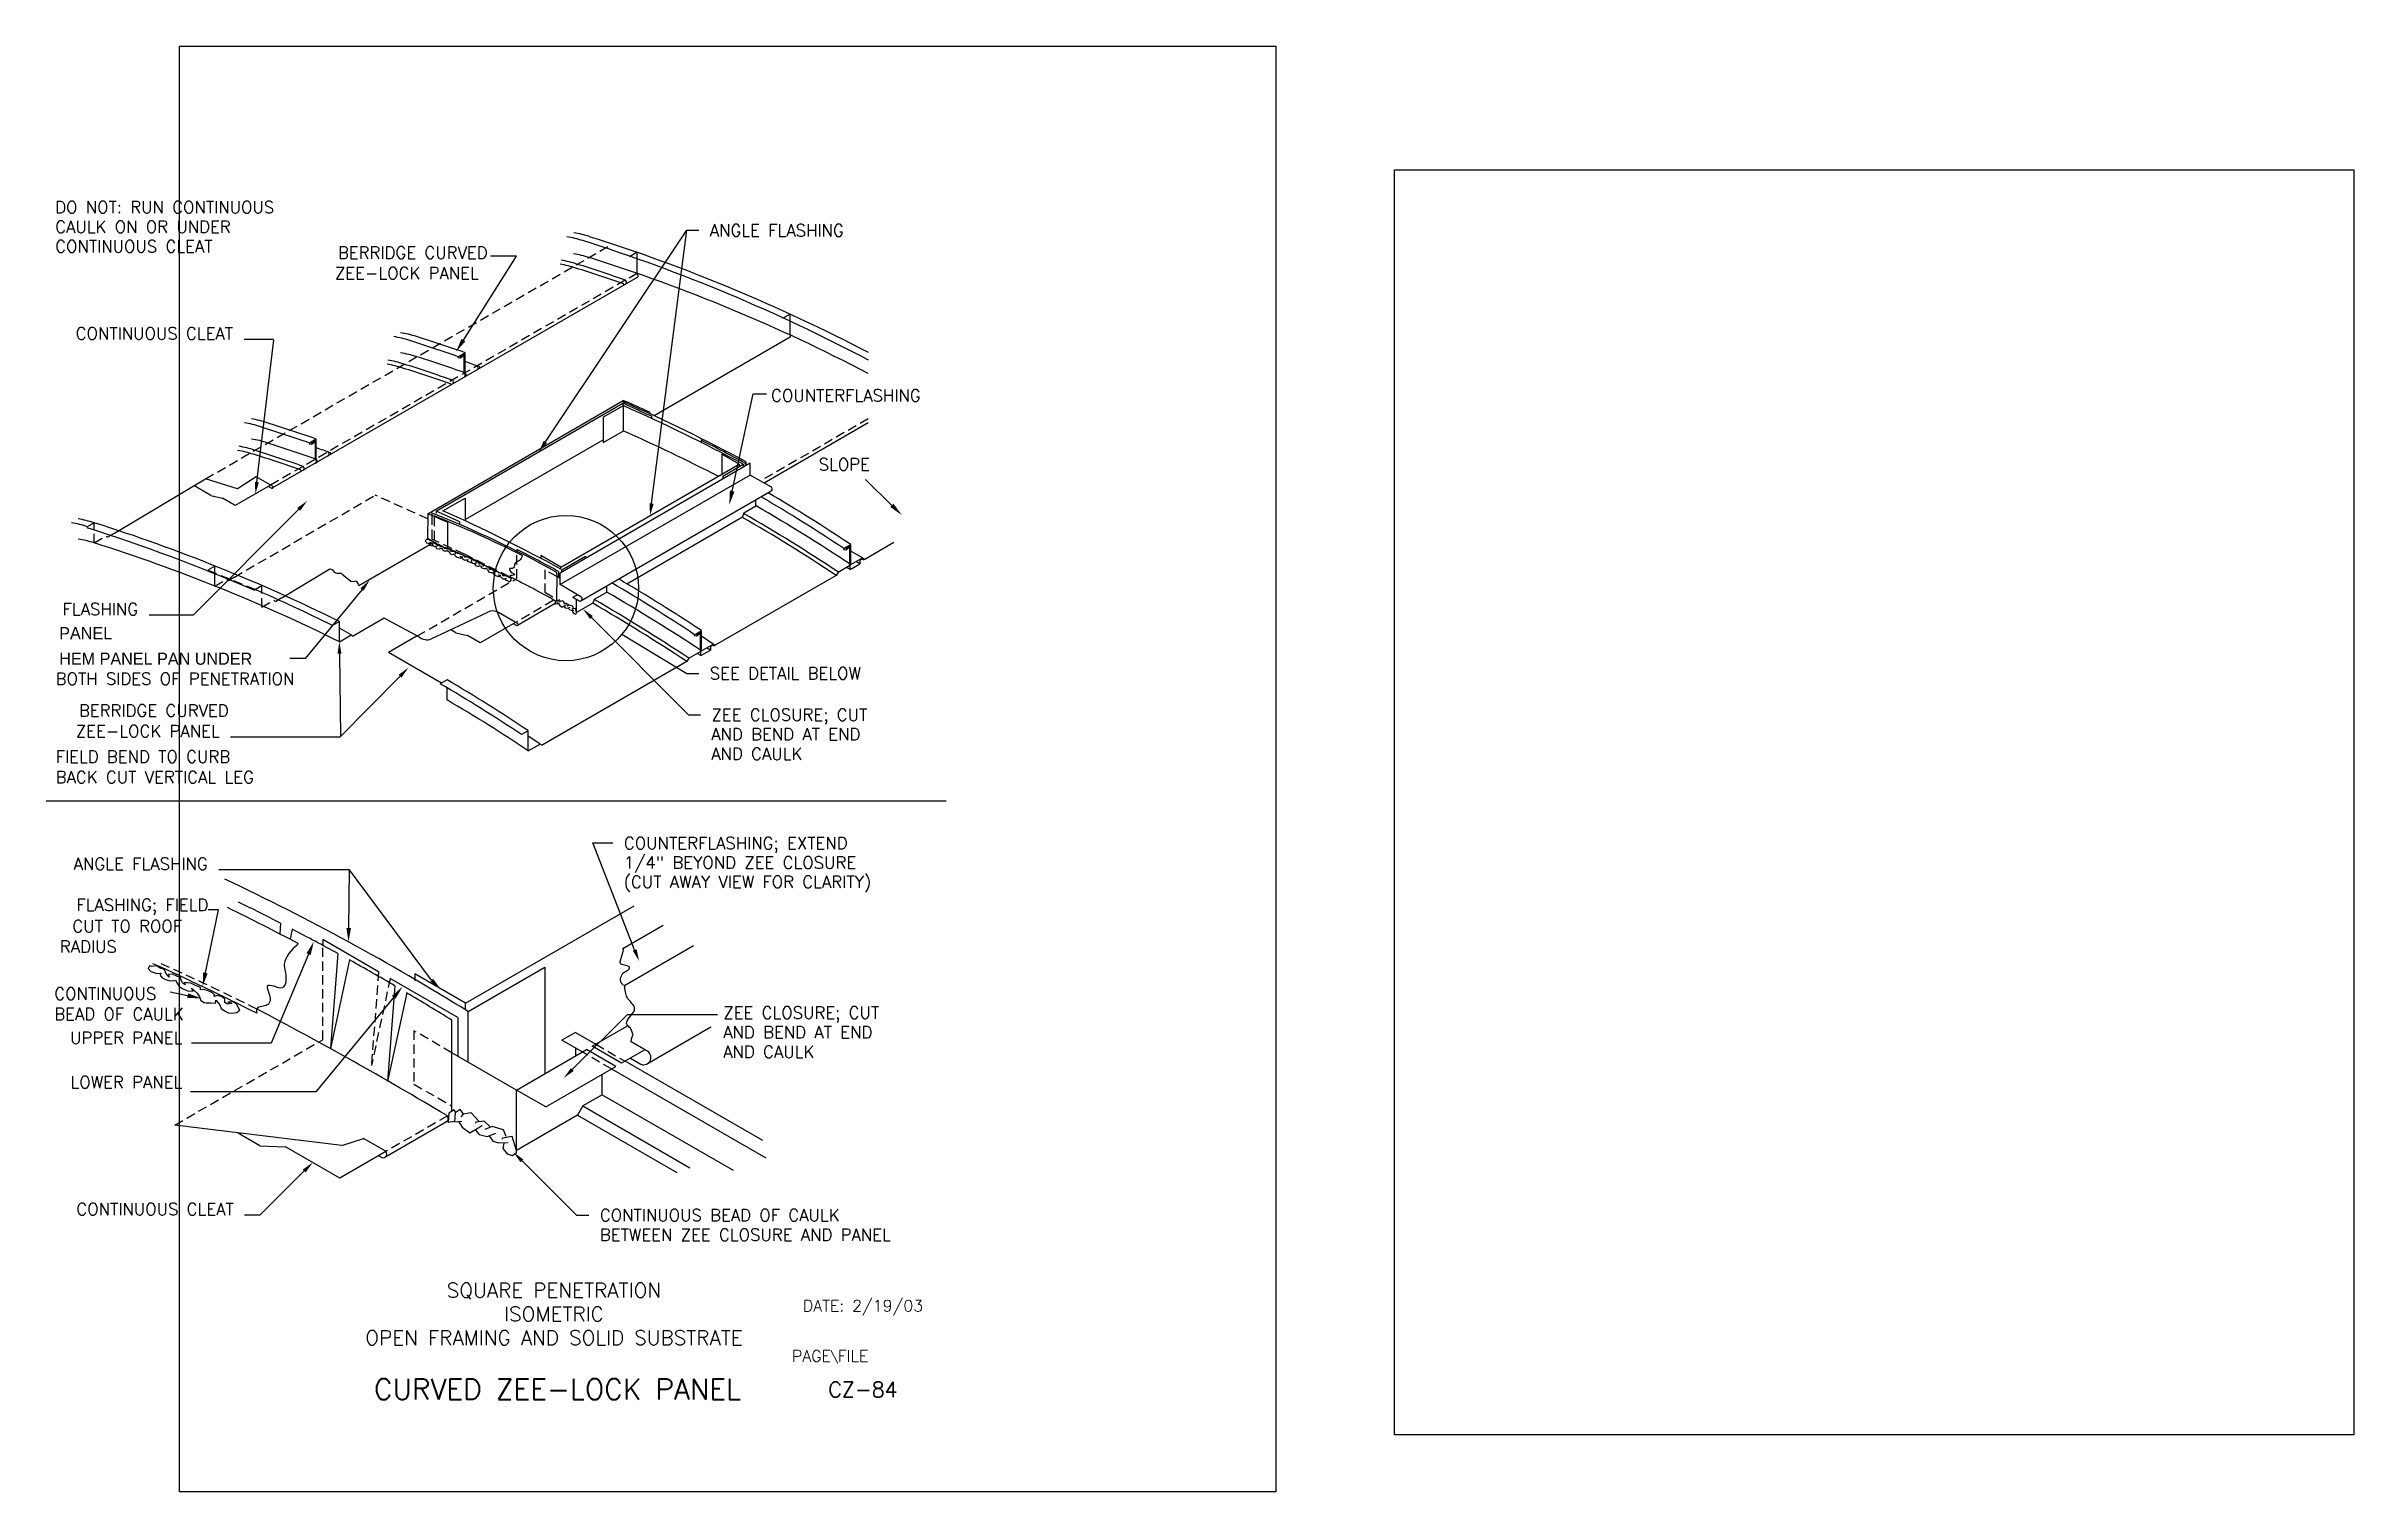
# Model space of a CAD drawing. Extents: x -12 to 189, y 0 to 126.
import ezdxf
from ezdxf.enums import TextEntityAlignment as Align

# ---------------------------------------------------------------- set-up
doc = ezdxf.new("R2010")
doc.units = 0
doc.header["$LTSCALE"] = 1.5996
doc.header["$MEASUREMENT"] = 0
doc.linetypes.add('HIDDENX2', pattern=[0.75, 0.5, -0.25])
doc.layers.get('0').update_dxf_attribs({"linetype": 'CONTINUOUS'})
for name, color, linetype in [('BORDER', 7, 'CONTINUOUS'), ('CMP-FLSH', 7, 'CONTINUOUS'), ('DIM-TXT', 7, 'CONTINUOUS')]:
    doc.layers.add(name, color=color, linetype=linetype)
doc.styles.add('ROMANS', font='romans', dxfattribs={"height": 1.2})

msp = doc.modelspace()

# ---------------------------------------------------------------- linework, layer by layer
at = {"color": 5, "linetype": 'CONTINUOUS'}
for p, q in [((0, 0), (0, 125.64)), ((0, 125.64), (95.28, 125.64)), ((95.28, 125.64), (95.28, 0)), ((105.62, 4.95), (105.62, 114.88)), ((105.62, 114.88), (188.99, 114.88)), ((188.99, 114.88), (188.99, 4.95)), ((188.99, 4.95), (105.62, 4.95)), ((95.28, 0), (0, 0))]:
    msp.add_line(p, q, dxfattribs=at)
at = {"layer": 'BORDER', "color": 5, "linetype": 'CONTINUOUS'}
msp.add_line((-11.59, 60.04), (66.63, 60.04), dxfattribs=at)
at = {"layer": 'CMP-FLSH', "color": 9, "linetype": 'HIDDENX2'}
for p, q in [((2.26, 88.03), (37.44, 108.34)), ((39.78, 107.73), (39.11, 107.34)), ((39.78, 106.95), (39.78, 107.73)), ((39.78, 105.89), (7.91, 87.49)), ((53.07, 102.35), (52.4, 101.96)), ((53.07, 101.58), (53.07, 102.35)), ((59.86, 93.25), (50.5, 87.85)), ((4.77, 79.49), (17.02, 86.62)), ((21.58, 84.55), (17.02, 86.62)), ((21.93, 84.83), (21.93, 82.79)), ((22.14, 84.71), (22.14, 82.43)), ((-7.42, 84.22), (-8.01, 83.88)), ((-7.42, 82.47), (-7.42, 84.22)), ((-7.42, 82.47), (-6.39, 83.06)), ((-6.39, 83.06), (-6.22, 82.96)), ((-6.18, 83.02), (-5.66, 83.32)), ((24.76, 81.49), (21.93, 82.79)), ((3.07, 80.44), (2.48, 80.09)), ((3.07, 79.64), (3.07, 80.44)), ((28.69, 79.53), (24.76, 81.49)), ((29.32, 79.39), (29.32, 81.73)), ((6.59, 78.41), (2.48, 80.09)), ((3.08, 78.72), (4.11, 79.31)), ((4.11, 79.31), (4.28, 79.2)), ((4.77, 79.49), (4.28, 79.21)), ((7.15, 76.87), (7.15, 78.62)), ((20.66, 74.38), (29.32, 79.39)), ((31.77, 80.13), (31.77, 78.19)), ((32.79, 79.54), (31.77, 80.13)), ((32.79, 79.78), (32.78, 77.46)), ((7.17, 76.89), (8.19, 77.49)), ((8.19, 77.49), (8.36, 77.38)), ((8.85, 77.67), (8.37, 77.39)), ((32.49, 77.45), (29.22, 75.56)), ((31.77, 78.19), (32.79, 77.61)), ((12.45, 39.29), (12.45, 47.48)), ((17.31, 45.2), (16.68, 37.06)), ((18.32, 44.62), (16.69, 37.06)), ((-0.41, 31.87), (12.45, 39.29)), ((23.68, 38.16), (20.38, 40.07)), ((20.38, 40.07), (20.38, 35.43)), ((37.56, 36.75), (35.01, 38.23)), ((36.18, 38.9), (38.73, 37.43)), ((20.38, 35.43), (23.68, 33.53)), ((23.28, 32.66), (17.94, 29.58))]:
    msp.add_line(p, q, dxfattribs=at)
at = {"layer": 'CMP-FLSH', "color": 1, "linetype": 'CONTINUOUS'}
for p, q in [((39.78, 105.88), (39.78, 106.95)), ((39.79, 105.54), (8.1, 87.25)), ((53.09, 100.34), (41.26, 93.51)), ((53.07, 100.51), (53.07, 101.58)), ((24.82, 98.99), (24.22, 98.65)), ((24.77, 98.87), (24.37, 98.64)), ((24.74, 98.79), (24.4, 98.59)), ((24.74, 97.2), (24.74, 98.79)), ((24.77, 97.22), (24.77, 98.87)), ((24.82, 97.24), (24.82, 98.99)), ((21.59, 84.99), (38.57, 94.85)), ((38.57, 94.85), (38.57, 94.58)), ((38.65, 94.7), (38.65, 94.55)), ((40.87, 93.81), (40.87, 93.65)), ((59.86, 92.89), (50.81, 87.67)), ((11.89, 91.49), (11.29, 91.15)), ((11.84, 91.37), (11.44, 91.14)), ((11.81, 91.29), (11.46, 91.09)), ((11.81, 89.69), (11.81, 91.29)), ((11.84, 89.71), (11.84, 91.37)), ((11.89, 89.74), (11.89, 91.49)), ((49.59, 89.39), (33.08, 79.85)), ((49.59, 88.37), (33.08, 78.84)), ((49.26, 89.2), (49.26, 89.5)), ((49.59, 88.37), (49.59, 89.39)), ((51.4, 87.33), (49.59, 88.37)), ((-5.66, 83.32), (2.26, 88.03)), ((2.72, 86.6), (1.25, 87.45)), ((5.03, 87.18), (2.26, 88.03)), ((2.72, 86.6), (3.74, 86.37)), ((4.85, 85.72), (3.74, 86.37)), ((7.91, 87.49), (4.85, 85.72)), ((6.67, 88.21), (5.03, 87.18)), ((8.08, 87.4), (6.67, 88.21)), ((7.99, 87.23), (7.72, 87.38)), ((34.89, 77.43), (51.44, 86.99)), ((21.59, 84.99), (21.57, 82.86)), ((21.93, 85.07), (21.93, 84.83)), ((22.14, 84.81), (22.14, 84.71)), ((23.29, 84.27), (23.29, 81.91)), ((38.87, 78.92), (48.93, 84.73)), ((49.04, 85.06), (48.93, 84.73)), ((50.11, 85.67), (49.04, 85.06)), ((50.11, 85.67), (50.11, 86.22)), ((22.12, 82.54), (21.57, 82.86)), ((58.34, 82.33), (57.74, 81.98)), ((58.34, 80.58), (58.34, 82.33)), ((62.09, 82.49), (59.57, 81.04)), ((57.24, 79.94), (58.26, 80.53)), ((58.29, 82.21), (57.89, 81.98)), ((58.26, 82.13), (57.91, 81.93)), ((58.29, 80.17), (57.96, 80.36)), ((58.26, 80.53), (58.26, 82.13)), ((58.29, 80.17), (58.29, 82.21)), ((58.29, 80.17), (59.13, 80.65)), ((59.36, 81.17), (58.34, 81.76)), ((58.34, 80.58), (59.36, 81.17)), ((59.13, 80.65), (58.8, 80.84)), ((59.14, 80.98), (59.13, 80.65)), ((59.14, 80.98), (59.31, 81.08)), ((59.31, 81.08), (59.48, 81.01)), ((59.36, 81.17), (59.57, 81.04)), ((3.07, 78.69), (3.07, 79.64)), ((7.15, 78.73), (6.47, 78.34)), ((32.79, 79.78), (32.78, 77.46)), ((32.79, 79.78), (32.79, 79.91)), ((33.08, 79.37), (32.79, 79.54)), ((33.08, 78.84), (33.08, 79.85)), ((34.88, 77.79), (33.08, 78.84)), ((37.14, 78.18), (37.14, 78.73)), ((57.07, 79.64), (46.56, 73.57)), ((57.24, 79.94), (57.07, 79.64)), ((21.87, 74.12), (26.79, 76.46)), ((29.38, 75.47), (27.72, 76.42)), ((32.65, 77.19), (29.38, 75.3)), ((34.2, 77.74), (34.59, 77.96)), ((34.2, 77.74), (34.74, 77.43)), ((34.52, 76.41), (34.52, 77.55)), ((35.92, 77.22), (34.52, 76.41)), ((36.04, 77.55), (35.92, 77.22)), ((37.11, 78.16), (36.04, 77.55)), ((13.9, 75.63), (13.3, 75.29)), ((13.9, 73.88), (13.9, 75.63)), ((14.92, 74.48), (13.9, 75.07)), ((13.9, 73.88), (14.92, 74.48)), ((14.92, 74.48), (15.09, 74.37)), ((17.79, 75.93), (15.09, 74.37)), ((20.86, 74.28), (17.79, 75.93)), ((20.66, 74.38), (18.17, 72.95)), ((24.02, 74.66), (23.57, 74.93)), ((24.02, 74.66), (25.04, 74.43)), ((26.15, 73.79), (25.04, 74.43)), ((29.22, 75.56), (26.15, 73.79)), ((29.28, 75.29), (29.02, 75.44)), ((45.36, 74.84), (44.77, 74.49)), ((45.32, 74.72), (44.92, 74.49)), ((45.28, 74.64), (44.94, 74.44)), ((45.28, 73.04), (45.28, 74.64)), ((45.32, 72.68), (45.32, 74.72)), ((45.36, 73.09), (45.36, 74.84)), ((22.78, 70.28), (18.17, 72.95)), ((44.26, 72.45), (44.1, 72.15)), ((44.26, 72.45), (45.28, 73.04)), ((45.32, 72.68), (44.99, 72.87)), ((45.32, 72.68), (46.16, 73.16)), ((45.36, 73.09), (46.39, 73.68)), ((46.16, 73.16), (45.82, 73.35)), ((46.17, 73.49), (46.16, 73.16)), ((46.17, 73.49), (46.34, 73.59)), ((46.34, 73.59), (46.51, 73.52)), ((46.39, 73.68), (46.56, 73.57)), ((23.27, 70.56), (22.67, 70.22)), ((44.1, 72.15), (31.52, 64.89)), ((23.27, 68.81), (23.27, 69.87)), ((30.32, 66.15), (29.72, 65.81)), ((30.32, 64.4), (30.32, 66.15)), ((30.32, 64.4), (31.35, 64.99)), ((31.35, 64.99), (31.52, 64.89)), ((8.78, 49.43), (8.71, 48.49)), ((9.8, 48.91), (9.61, 48.02)), ((38.55, 47.23), (42.03, 49.24)), ((12.45, 48.01), (12.45, 47.48)), ((17.31, 45.2), (12.45, 48.01)), ((13.77, 46.79), (13.12, 38.54)), ((14.78, 46.23), (13.12, 38.54)), ((38.61, 43.97), (44.68, 47.48)), ((17.31, 45.2), (17.27, 44.7)), ((18.32, 44.62), (18.22, 44.15)), ((24.19, 41.23), (18.32, 44.62)), ((18.72, 43.98), (18.08, 35.67)), ((19.75, 43.38), (18.08, 35.67)), ((23.68, 33.08), (23.68, 41)), ((24.19, 41.23), (24.19, 37.87)), ((35.88, 38.73), (38.93, 40.49)), ((40.6, 37.17), (46.19, 40.4)), ((29.29, 34.92), (23.68, 38.16)), ((29.29, 34.92), (35.37, 38.44)), ((34.41, 39.92), (33.24, 39.25)), ((35.01, 38.23), (33.24, 39.25)), ((34.41, 39.92), (36.18, 38.9)), ((34.41, 38.57), (34.41, 37.88)), ((37.93, 36.97), (35.37, 38.44)), ((38.43, 37.25), (35.88, 38.73)), ((40.45, 38.42), (38.43, 37.25)), ((40.57, 38.35), (39.25, 39.11)), ((39.42, 39.72), (39.3, 40.08)), ((31.84, 33.45), (37.93, 36.97)), ((36.75, 34.51), (36.75, 36.29)), ((37.56, 36.75), (50.96, 29.02)), ((50.69, 30.52), (38.73, 37.43)), ((39.19, 37.69), (40.11, 37.16)), ((29.29, 29.66), (29.29, 34.92)), ((31.84, 33.45), (29.29, 34.92)), ((36.75, 34.51), (35.06, 33.54)), ((36.75, 34.51), (48.12, 27.95)), ((23.22, 32.17), (17.84, 29.07)), ((34.6, 32.73), (29.29, 29.66)), ((35.06, 33.54), (34.6, 32.73)), ((34.6, 32.73), (43.24, 27.74)), ((35.06, 33.54), (44.37, 28.16)), ((14.11, 30.09), (-0.41, 31.87)), ((6.98, 30.08), (5.05, 31.2)), ((14.11, 30.09), (15.99, 30.72)), ((17.87, 29.64), (15.99, 30.72)), ((6.98, 30.08), (9.23, 29.99)), ((13.95, 27.27), (9.23, 29.99)), ((17.94, 29.58), (13.95, 27.27)), ((17.32, 29.21), (17.6, 29.05))]:
    msp.add_line(p, q, dxfattribs=at)
at = {"layer": 'CMP-FLSH', "color": 3, "linetype": 'CONTINUOUS'}
for p, q in [((22.32, 85.23), (38.54, 94.6)), ((38.54, 94.6), (38.54, 94.38)), ((41.04, 93.47), (41.04, 93.3)), ((24.82, 84.49), (36.84, 91.43)), ((45.35, 91.39), (45.35, 91.19)), ((33.15, 80.37), (48.66, 89.32)), ((48.66, 89.32), (47.15, 90.19)), ((47.15, 90.19), (47.15, 88.45)), ((48.66, 89.32), (48.66, 89.1)), ((49.17, 89.39), (49.17, 89.15)), ((22.32, 85.23), (22.32, 85.05)), ((24.36, 84.07), (24.36, 84.3)), ((29.32, 81.89), (29.32, 81.73)), ((33.15, 80.37), (31.42, 81.37)), ((31.42, 81.37), (31.42, 81.18)), ((33.15, 80.18), (33.15, 80.37)), ((32.95, 79.98), (32.95, 79.45))]:
    msp.add_line(p, q, dxfattribs=at)
at = {"layer": 'CMP-FLSH', "color": 4, "linetype": 'CONTINUOUS'}
for p, q in [((38.57, 94.39), (36.84, 93.39)), ((38.57, 94.39), (38.57, 92.19)), ((36.84, 93.39), (36.84, 91.19)), ((36.84, 91.19), (38.57, 92.19)), ((47.24, 88.28), (49, 89.3)), ((47.24, 88.28), (47.24, 88.03)), ((49, 89.3), (49, 89.04)), ((22.9, 85.26), (24.82, 86.36)), ((24.82, 86.36), (24.82, 84.38)), ((33.22, 80.14), (35.28, 81.33)), ((35.28, 81.33), (35.28, 81.13)), ((33.22, 79.94), (33.22, 80.14)), ((24.86, 42.47), (39.53, 50.94)), ((24.86, 42.47), (20.46, 45.01)), ((20.46, 45.01), (20.46, 44.4)), ((25.08, 41.75), (31.76, 45.6)), ((31.76, 45.6), (31.76, 36.35)), ((24.86, 41.88), (24.86, 42.47)), ((25.08, 37.37), (25.08, 41.75))]:
    msp.add_line(p, q, dxfattribs=at)
at = {"layer": 'CMP-FLSH', "color": 9, "linetype": 'CONTINUOUS'}
msp.add_line((7.15, 78.62), (7.15, 78.73), dxfattribs=at)
at = {"layer": 'CMP-FLSH', "color": 14, "linetype": 'CONTINUOUS'}
for p, q in [((29.32, 79.41), (29.32, 79.41)), ((12.45, 39.38), (12.45, 39.38))]:
    msp.add_line(p, q, dxfattribs=at)
at = {"layer": 'CMP-FLSH', "color": 3, "linetype": 'CONTINUOUS'}
for points in [[(24.68, 100.09), (29.28, 107.39), (27.04, 107.39)], [(48.04, 86.97), (49.87, 95.42), (51.02, 95.42)], [(61.92, 85.73), (59.63, 87.97)], [(14.71, 49), (14.78, 54.06)], [(2.25, 45.1), (3.39, 50.57), (2.49, 50.57)], [(11.22, 46.72), (7.98, 38.98), (1.05, 38.98)], [(0.71, 43.12), (-0.8, 43.42)], [(18.62, 42.98), (11.84, 34.75), (0.97, 34.75)]]:
    msp.add_lwpolyline(points, dxfattribs=at)
at = {"layer": 'CMP-FLSH', "color": 1, "linetype": 'CONTINUOUS'}
msp.add_lwpolyline([(8.85, 77.67), (13.06, 80.22), (13.3, 80.12), (13.46, 79.92), (13.68, 79.84), (14.05, 79.84), (14.18, 79.73), (14.42, 79.53), (14.73, 79.28), (14.89, 79.14), (15.15, 79.12), (15.36, 79.16), (15.54, 78.88), (15.59, 78.77), (22.12, 82.54)], dxfattribs=at)
at = {"layer": 'CMP-FLSH', "color": 6, "linetype": 'CONTINUOUS'}
for points in [[(21.81, 82.64), (21.69, 82.75), (21.61, 82.77), (21.48, 82.76), (21.36, 82.65), (21.42, 82.58), (21.47, 82.48), (21.6, 82.44), (21.73, 82.46), (21.79, 82.49), (21.87, 82.5), (21.71, 82.42), (21.7, 82.36), (21.76, 82.26), (21.98, 82.22), (22.04, 82.23)], [(22.39, 82.37), (22.27, 82.48), (22.19, 82.5), (22.06, 82.49), (21.94, 82.38), (22, 82.31), (22.05, 82.21), (22.18, 82.17), (22.31, 82.19), (22.37, 82.22), (22.45, 82.23), (22.29, 82.15), (22.28, 82.09), (22.34, 81.99), (22.56, 81.95), (22.63, 81.96), (22.69, 81.98), (22.78, 82.01), (22.84, 81.96), (22.83, 81.92), (22.92, 81.83), (23, 81.79), (23.11, 81.78), (23.2, 81.78), (23.26, 81.79), (23.31, 81.8), (23.42, 81.72), (23.46, 81.65), (23.46, 81.61), (23.52, 81.54), (23.59, 81.49), (23.73, 81.46), (23.83, 81.48), (23.88, 81.51), (23.91, 81.45), (23.96, 81.36), (24.06, 81.29), (24.13, 81.23), (24.24, 81.19), (24.41, 81.15), (24.47, 81.16), (24.53, 81.17), (24.46, 81.27), (24.39, 81.3), (24.51, 81.28), (24.57, 81.19), (24.6, 81.12), (24.62, 81.06), (24.69, 81.04), (24.8, 80.98), (24.9, 80.99), (25.02, 80.99), (25.09, 81), (25.08, 80.99), (25.02, 80.97), (25, 80.93), (25.01, 80.88), (25.1, 80.86), (25.18, 80.83), (25.28, 80.79), (25.32, 80.76), (25.42, 80.76), (25.46, 80.8)], [(22.39, 82.37), (22.52, 82.35), (22.63, 82.29), (22.64, 82.14), (22.64, 82.13), (22.73, 82.19), (22.78, 82.23), (22.88, 82.17), (22.98, 82.1), (23, 82.01), (23.01, 81.96), (23.04, 81.99), (23.06, 82.06), (23.12, 82.06), (23.27, 82.01), (23.37, 81.94), (23.45, 81.93), (23.53, 81.89), (23.54, 81.82), (23.6, 81.76), (23.71, 81.75), (23.84, 81.76), (23.89, 81.73), (23.93, 81.65), (23.95, 81.61), (23.97, 81.56), (23.99, 81.56), (23.96, 81.67), (23.99, 81.71), (24.02, 81.7), (24.08, 81.63), (24.16, 81.59), (24.31, 81.56), (24.35, 81.51), (24.49, 81.48), (24.59, 81.47), (24.7, 81.39), (24.72, 81.34), (24.77, 81.27), (24.87, 81.26), (25.03, 81.29), (25.07, 81.29), (25.11, 81.25), (25.17, 81.24), (25.19, 81.24), (25.23, 81.18), (25.32, 81.18), (25.37, 81.18), (25.47, 81.07), (25.5, 81.04)], [(25.79, 80.88), (25.67, 80.99), (25.59, 81.02), (25.46, 81.02), (25.34, 80.91), (25.39, 80.84), (25.44, 80.74), (25.57, 80.69), (25.7, 80.7), (25.75, 80.73), (25.84, 80.73), (25.68, 80.66), (25.66, 80.6), (25.72, 80.5), (25.93, 80.45), (26, 80.45), (26.06, 80.47), (26.15, 80.49), (26.21, 80.44), (26.2, 80.4), (26.28, 80.31), (26.36, 80.26), (26.47, 80.25), (26.56, 80.25), (26.62, 80.25), (26.67, 80.26), (26.78, 80.17), (26.81, 80.1), (26.81, 80.07), (26.87, 79.99), (26.94, 79.93), (27.07, 79.9), (27.18, 79.91), (27.22, 79.94), (27.25, 79.88), (27.3, 79.79), (27.39, 79.71), (27.46, 79.65), (27.57, 79.6), (27.73, 79.55), (27.79, 79.56), (27.85, 79.57), (27.8, 79.67), (27.72, 79.7), (27.84, 79.67), (27.9, 79.58), (27.92, 79.51), (27.94, 79.45), (28.01, 79.43), (28.12, 79.36), (28.21, 79.36), (28.33, 79.36), (28.41, 79.37), (28.4, 79.36), (28.34, 79.34), (28.32, 79.3), (28.32, 79.25), (28.41, 79.22), (28.48, 79.2), (28.59, 79.15), (28.63, 79.11), (28.72, 79.11), (28.77, 79.15)], [(25.79, 80.88), (25.91, 80.84), (26.02, 80.78), (26.02, 80.64), (26.02, 80.63), (26.11, 80.68), (26.17, 80.71), (26.26, 80.65), (26.36, 80.58), (26.37, 80.48), (26.38, 80.43), (26.41, 80.46), (26.44, 80.54), (26.5, 80.53), (26.64, 80.47), (26.74, 80.4), (26.82, 80.38), (26.89, 80.34), (26.9, 80.27), (26.96, 80.2), (27.07, 80.19), (27.2, 80.19), (27.25, 80.16), (27.28, 80.08), (27.3, 80.03), (27.32, 79.98), (27.34, 79.99), (27.32, 80.09), (27.35, 80.13), (27.38, 80.12), (27.43, 80.04), (27.51, 80), (27.66, 79.97), (27.7, 79.91), (27.84, 79.88), (27.93, 79.86), (28.04, 79.78), (28.06, 79.72), (28.1, 79.65), (28.2, 79.64), (28.37, 79.65), (28.4, 79.66), (28.44, 79.61), (28.5, 79.6), (28.52, 79.6), (28.56, 79.54), (28.64, 79.54), (28.69, 79.53), (28.79, 79.42), (28.82, 79.39)], [(5.24, 41.86), (4.97, 42.39), (4.68, 42.58), (4.34, 42.55), (4.19, 42.57), (4.56, 42.45), (4.18, 42.37), (3.95, 42.52), (3.94, 42.81), (3.81, 42.93), (3.7, 43.01), (3.32, 43.13), (2.99, 43.05), (3.07, 43.17), (2.87, 43.37), (2.49, 43.54), (2.11, 43.66), (1.82, 43.64), (1.83, 43.84), (1.34, 44.03), (1, 44.21), (0.7, 44.24), (0.4, 44.23), (0.49, 44.05), (0.25, 44.24), (0.13, 44.56), (0.11, 44.66), (-0.23, 44.83), (-0.61, 45), (-0.95, 44.97), (-0.9, 44.74), (-1.18, 45.07), (-1.29, 45.4), (-1.67, 45.51), (-1.96, 45.7), (-2.39, 45.65), (-2.6, 45.71), (-2.71, 45.49), (-2.5, 45.23), (-1.97, 45.05), (-1.62, 45.08), (-1.69, 44.91), (-1.54, 44.7), (-1.2, 44.52), (-0.89, 44.44), (-0.54, 44.42), (-0.35, 44.46), (-0.19, 44.2), (-0.03, 43.93), (0.26, 43.75), (0.7, 43.55), (1.2, 43.51), (1.05, 43.77), (1.54, 43.33), (1.75, 43.03), (1.87, 42.71), (2.16, 42.53), (2.31, 42.51), (2.72, 42.5), (3.12, 42.48), (3.16, 42.74), (3.5, 42.32), (3.62, 42), (3.91, 41.81), (4.24, 41.64), (4.55, 41.61), (4.99, 41.65), (5.16, 41.79), (5.24, 41.86)]]:
    msp.add_lwpolyline(points, dxfattribs=at)
at = {"layer": 'CMP-FLSH', "color": 1, "linetype": 'CONTINUOUS'}
for points in [[(24.22, 98.65, 0), (24.2, 98.58, 0), (24.41, 98.55, 0), (24.63, 98.69, 0)], [(11.29, 91.15, 0), (11.27, 91.07, 0), (11.47, 91.05, 0), (11.7, 91.18, 0)], [(57.74, 81.98, 0), (57.72, 81.91, 0), (57.92, 81.88, 0), (58.15, 82.02, 0)], [(44.77, 74.49, 0), (44.75, 74.42, 0), (44.95, 74.39, 0), (45.18, 74.53, 0)], [(38.58, 44.02, 0), (38.54, 44.05, 0), (38.51, 44.09, 0), (38.47, 44.14, 0), (38.43, 44.2, 0), (38.4, 44.25, 0), (38.37, 44.31, 0), (38.35, 44.36, 0), (38.33, 44.41, 0), (38.32, 44.46, 0), (38.32, 44.51, 0), (38.33, 44.57, 0), (38.34, 44.64, 0), (38.36, 44.71, 0), (38.39, 44.78, 0), (38.42, 44.84, 0), (38.44, 44.91, 0), (38.47, 44.96, 0), (38.5, 45.01, 0), (38.55, 45.07, 0), (38.63, 45.12, 0), (38.72, 45.18, 0), (38.82, 45.24, 0), (38.91, 45.3, 0), (39, 45.36, 0), (39.07, 45.42, 0), (39.11, 45.49, 0), (39.12, 45.56, 0), (39.09, 45.62, 0), (39.02, 45.67, 0), (38.92, 45.7, 0), (38.81, 45.73, 0), (38.69, 45.76, 0), (38.57, 45.79, 0), (38.46, 45.82, 0), (38.38, 45.86, 0), (38.32, 45.92, 0), (38.3, 45.99, 0), (38.31, 46.08, 0), (38.32, 46.17, 0), (38.35, 46.27, 0), (38.39, 46.37, 0), (38.42, 46.48, 0), (38.46, 46.58, 0), (38.49, 46.66, 0), (38.5, 46.74, 0)], [(38.5, 46.74, 0), (38.58, 47.1, 0), (38.55, 47.23, 0)], [(39.3, 40.08, 0), (39.28, 40.15, 0), (39.24, 40.22, 0), (39.19, 40.29, 0), (39.12, 40.36, 0), (39.05, 40.44, 0), (38.98, 40.51, 0), (38.92, 40.58, 0), (38.87, 40.65, 0), (38.86, 40.72, 0), (38.88, 40.85, 0), (38.94, 40.98, 0), (39.03, 41.13, 0), (39.15, 41.28, 0), (39.27, 41.43, 0), (39.38, 41.58, 0), (39.48, 41.73, 0), (39.54, 41.87, 0), (39.56, 42, 0), (39.54, 42.11, 0), (39.48, 42.23, 0), (39.4, 42.36, 0), (39.3, 42.48, 0), (39.19, 42.61, 0), (39.08, 42.74, 0), (38.98, 42.86, 0), (38.91, 42.98, 0), (38.86, 43.09, 0), (38.83, 43.19, 0), (38.79, 43.31, 0), (38.76, 43.44, 0), (38.73, 43.59, 0), (38.71, 43.73, 0), (38.7, 43.86, 0), (38.72, 43.97, 0), (38.75, 44.05, 0), (38.82, 44.09, 0)], [(39.25, 39.11, 0), (39.26, 39.17, 0), (39.27, 39.23, 0), (39.29, 39.31, 0), (39.3, 39.38, 0), (39.32, 39.46, 0), (39.35, 39.54, 0), (39.37, 39.61, 0), (39.39, 39.67, 0), (39.42, 39.72, 0)]]:
    msp.add_polyline3d(points, dxfattribs=at)
at = {"layer": 'CMP-FLSH', "color": 6, "linetype": 'CONTINUOUS'}
for points in [[(32.9, 77.44, 0), (32.85, 77.5, 0), (32.71, 77.41, 0), (32.69, 77.17, 0), (32.86, 77.19, 0)], [(33.1, 77.4, 0), (33.02, 77.51, 0), (32.88, 77.42, 0), (32.86, 77.18, 0), (33.06, 77.2, 0), (33.06, 77.2, 0)], [(32.98, 77.18, 0), (33.06, 77.04, 0), (33.27, 76.89, 0), (33.51, 77.03, 0), (33.59, 77.09, 0), (33.58, 77.06, 0)], [(33.51, 77.2, 0), (33.31, 77.43, 0), (33.09, 77.39, 0), (33.03, 77.32, 0), (33.03, 77.32, 0)], [(33.81, 77.06, 0), (33.65, 77.2, 0), (33.43, 77.18, 0), (33.41, 77.14, 0)], [(33.42, 76.96, 0), (33.52, 76.84, 0), (33.73, 76.79, 0), (33.97, 76.88, 0), (33.97, 76.88, 0)], [(34.25, 76.79, 0), (34.17, 76.97, 0), (33.87, 77.06, 0), (33.67, 76.98, 0), (33.67, 76.98, 0)], [(33.79, 76.8, 0), (33.89, 76.67, 0), (34.04, 76.62, 0), (34.28, 76.63, 0), (34.28, 76.62, 0)], [(34.52, 76.41, 0), (34.41, 76.78, 0), (34.15, 76.74, 0), (34.13, 76.71, 0)], [(34.18, 76.61, 0), (34.15, 76.47, 0), (34.27, 76.33, 0), (34.41, 76.28, 0), (34.52, 76.35, 0), (34.52, 76.43, 0), (34.52, 76.43, 0)], [(24.03, 32.98, 0), (23.87, 33.21, 0), (23.41, 32.92, 0), (23.35, 32.14, 0), (23.9, 32.2, 0)], [(24.67, 32.87, 0), (24.41, 33.22, 0), (23.96, 32.93, 0), (23.9, 32.15, 0), (24.54, 32.22, 0), (24.54, 32.22, 0)], [(24.28, 32.15, 0), (24.56, 31.68, 0), (25.24, 31.21, 0), (26.01, 31.66, 0), (26.28, 31.85, 0), (26.24, 31.77, 0)], [(26.01, 32.22, 0), (25.36, 32.95, 0), (24.65, 32.82, 0), (24.46, 32.6, 0), (24.46, 32.6, 0)], [(26.98, 31.75, 0), (26.47, 32.2, 0), (25.75, 32.13, 0), (25.69, 32.02, 0)], [(25.74, 31.44, 0), (26.06, 31.05, 0), (26.74, 30.88, 0), (27.51, 31.16, 0), (27.51, 31.16, 0)], [(28.41, 30.89, 0), (28.15, 31.47, 0), (27.18, 31.75, 0), (26.53, 31.49, 0), (26.53, 31.49, 0)], [(26.92, 30.93, 0), (27.24, 30.49, 0), (27.74, 30.32, 0), (28.51, 30.35, 0), (28.51, 30.32, 0)], [(29.29, 29.66, 0), (28.93, 30.87, 0), (28.09, 30.73, 0), (28.02, 30.62, 0)], [(28.2, 30.3, 0), (28.1, 29.84, 0), (28.47, 29.38, 0), (28.92, 29.24, 0), (29.29, 29.46, 0), (29.29, 29.71, 0), (29.29, 29.71, 0)]]:
    msp.add_polyline3d(points, dxfattribs=at)
at = {"layer": 'CMP-FLSH', "color": 1, "linetype": 'CONTINUOUS'}
for centre, radius, start, end in [((32.5, 101.26), 7.9, 71.1658, 81.4951), ((33.1, 101.61), 7.9, 71.1658, 81.4951), ((-9.93, -33.64), 149.32, 62.1266, 72.4665), ((-9.34, -33.3), 149.32, 62.3839, 72.4665), ((31.91, 98.87), 7.9, 71.1658, 81.4951), ((32, 99.22), 7.9, 71.1658, 81.4951), ((33.09, 99.78), 7.9, 71.1658, 81.4951), ((-10.52, -36.03), 149.32, 70.7876, 72.4665), ((-10.44, -35.68), 149.32, 70.7609, 72.4665), ((-9.34, -35.12), 149.32, 62.3851, 72.4665), ((38.52, 104.92), 0.1, 305.6422, 60.0171), ((38.66, 105.12), 0.2, 301.4679, 60.0008), ((39.68, 105.71), 0.2, 301.4592, 60.0008), ((17.46, 92.58), 7.9, 71.1658, 81.4951), ((18.05, 92.92), 7.9, 71.1658, 81.4951), ((-24.38, -41.98), 149.32, 70.7609, 72.4665), ((53.02, 100.42), 0.1, 359.9986, 60.0008), ((53.03, 100.42), 0.0963, 298.3404, 3.1703), ((16.95, 90.54), 7.9, 71.1658, 81.4951), ((18.05, 91.17), 7.9, 71.1658, 81.4951), ((-24.98, -42.33), 149.32, 70.7609, 72.4665), ((-24.38, -43.73), 149.32, 70.7609, 72.4665), ((16.87, 90.18), 7.9, 71.1658, 81.4951), ((-25.57, -44.72), 149.32, 70.7876, 72.4665), ((-25.48, -44.37), 149.32, 70.7609, 72.4665), ((23.48, 96.24), 0.1, 305.6422, 60.0171), ((23.61, 96.44), 0.2, 301.4679, 60.0008), ((24.64, 97.03), 0.2, 301.4592, 60.0008), ((-23.08, -43.21), 149.32, 70.7876, 71.2903), ((24.72, 97.07), 0.2, 301.4592, 60.0008), ((25.75, 97.66), 0.2, 301.4592, 60.0008), ((26.01, 97.7), 0.1, 305.6422, 60.0171), ((-21.7, -41.76), 149.32, 65.2265, 66.1936), ((-21.7, -41.88), 149.32, 61.6269, 66.1633), ((4.48, 85.09), 7.9, 71.1658, 81.4951), ((5.08, 85.43), 7.9, 71.1658, 81.4951), ((-37.95, -49.82), 149.32, 70.7449, 72.4665), ((-37.36, -49.47), 149.32, 70.7449, 72.4665), ((3.89, 82.69), 7.9, 71.1658, 81.4951), ((3.98, 83.05), 7.9, 71.1658, 81.4951), ((5.08, 83.68), 7.9, 71.1658, 81.4951), ((-38.46, -51.86), 149.32, 70.7589, 72.4665), ((-37.36, -51.22), 149.32, 70.777, 72.4665), ((-35.95, -50.72), 149.32, 70.8134, 71.3147), ((12.8, 90.19), 0.2, 301.4592, 60.0008), ((13.06, 90.22), 0.1, 305.6422, 60.0171), ((-38.54, -52.21), 149.32, 70.8134, 72.4665), ((10.47, 88.73), 0.1, 305.6422, 60.0171), ((10.65, 88.95), 0.2, 301.4679, 60.0008), ((11.7, 89.55), 0.2, 301.4592, 60.0008), ((11.78, 89.59), 0.2, 301.4592, 60.0008), ((8.03, 87.31), 0.0962, 245.6969, 3.1898), ((8.03, 87.32), 0.1, 359.991, 60.0171), ((-24.98, -42.33), 149.32, 56.3593, 59.6113), ((-24.38, -41.98), 149.32, 56.3593, 59.6113), ((51.33, 87.15), 0.197, 305.4759, 68.541), ((-9.97, 76.74), 7.9, 71.1658, 81.4951), ((-47.57, -81.16), 179.97, 66.8143, 67.4027), ((-10.46, 2.81), 88.4, 60.7081, 68.5004), ((-10.26, 2.56), 88.4, 63.053, 68.5004), ((-25.57, -44.72), 149.32, 56.3957, 60.0899), ((-25.48, -44.37), 149.32, 56.3593, 60.0635), ((-24.38, -43.73), 149.32, 56.3593, 60.0729), ((-10.56, 76.4), 7.9, 71.1658, 81.4951), ((-9.97, 74.99), 7.9, 71.1658, 81.4951), ((-53.01, -58.61), 149.32, 66.5221, 72.4665), ((-52.4, -58.16), 149.32, 63.6407, 72.4665), ((-52.4, -59.91), 149.32, 63.6407, 72.4665), ((-54.06, -87.78), 186.49, 65.4961, 65.9246), ((-38.68, -53.82), 149.32, 63.118, 65.4715), ((-53, -58.5), 149.32, 63.6407, 66.4814), ((-10.54, 0.32), 88.4, 60.7081, 63.6263), ((-37.95, -49.82), 149.32, 56.3593, 59.6113), ((-37.36, -49.47), 149.32, 56.3593, 59.6113), ((27.22, 75.56), 1, 59.9996, 115.4617), ((32.59, 77.27), 0.1, 295.6584, 60.009), ((34.81, 77.61), 0.197, 249.0171, 68.5397), ((-38.54, -52.21), 149.32, 56.3957, 60.0899), ((-38.46, -51.86), 149.32, 56.3593, 60.0729), ((-37.36, -51.22), 149.32, 56.3593, 60.0729), ((21.5, 75.05), 1, 230.1743, 291.8119), ((29.33, 75.38), 0.1, 240.3611, 60.009), ((-36.33, -50.63), 149.32, 56.3593, 56.832), ((-53, -58.5), 149.32, 56.3593, 59.5531), ((-52.4, -58.16), 149.32, 56.3593, 59.5531), ((-52.4, -59.91), 149.32, 56.3593, 59.5531), ((-51.37, -59.32), 149.32, 56.3593, 56.832), ((-87.12, -135.59), 207.53, 61.9979, 63.9041), ((-85.94, -135.23), 207.53, 62.8436, 63.9687), ((-85.94, -135.23), 207.53, 61.287, 62.5274), ((-85.94, -135.23), 207.53, 59.7143, 60.9668), ((-87.12, -143.51), 207.53, 63.1169, 65.878), ((-85.94, -135.23), 207.53, 58.1179, 59.3864), ((-149.21, -255.55), 335.9, 59.1157, 62.3402), ((40.34, 37.75), 0.637, 249.0176, 68.5397), ((23.04, 32.44), 0.324, 295.6578, 60.0063), ((17.7, 29.36), 0.324, 250.1454, 60.0063)]:
    msp.add_arc(centre, radius, start, end, dxfattribs=at)
at = {"layer": 'CMP-FLSH', "color": 3, "linetype": 'CONTINUOUS'}
for centre, radius, start, end in [((-21.78, -41.99), 149.32, 65.1182, 66.1702), ((-21.78, -41.99), 149.32, 61.6269, 63.282), ((-39.79, -53.91), 152.37, 65.1007, 65.9446), ((-38.38, -51.19), 149.32, 61.4646, 63.036)]:
    msp.add_arc(centre, radius, start, end, dxfattribs=at)
at = {"layer": 'CMP-FLSH', "color": 4, "linetype": 'CONTINUOUS'}
for centre, radius, start, end in [((-21.73, -42.2), 149.32, 61.727, 66.1793), ((-21.73, -44.4), 149.32, 62.6757, 66.1793), ((-38.18, -50.99), 149.32, 61.4646, 65.8547), ((-84.53, -134.48), 207.53, 58.1179, 64.7627)]:
    msp.add_arc(centre, radius, start, end, dxfattribs=at)
at = {"layer": 'CMP-FLSH', "color": 6, "linetype": 'CONTINUOUS'}
for centre, radius, start, end in [((21.85, 82.36), 0.285, 27.3664, 97.264), ((28.67, 79.29), 0.171, 303.9246, 71.111)]:
    msp.add_arc(centre, radius, start, end, dxfattribs=at)
at = {"layer": 'CMP-FLSH', "color": 9, "linetype": 'HIDDENX2'}
msp.add_arc((-86.41, -143.51), 207.53, 63.338, 65.878, dxfattribs=at)
at = {"layer": 'CMP-FLSH', "color": 1, "linetype": 'CONTINUOUS'}
msp.add_spline([(29.8, 81.37), (29.55, 80.94), (29.23, 80.77), (29.13, 80.63), (29.09, 80.38), (28.95, 80.24), (28.7, 80.24), (28.81, 79.95), (29.13, 79.71), (28.91, 79.63), (28.74, 79.63), (28.74, 79.49)], degree=3, dxfattribs=at)
msp.add_open_spline([(10.32, 47.65), (9.73, 47.07), (8.78, 46.14), (9.4, 44.8), (9.06, 43.56), (8.33, 43.97), (7.42, 44.07), (7.93, 43.18), (7.92, 42.09), (6.65, 42.26), (6.69, 41.76), (6.72, 41.6)], degree=3, knots=[0, 0, 0, 0, 2.152343, 3.492247, 4.289202, 5.044588, 5.63719, 6.247312, 7.293611, 8.23048, 8.665766, 8.665766, 8.665766, 8.665766], dxfattribs=at)
at = {"layer": 'CMP-FLSH', "color": 3, "linetype": 'CONTINUOUS'}
for points in [[(24.85, 99.99), (24.04, 99.08), (24.51, 100.2)], [(48.24, 86.93), (47.79, 85.8), (47.84, 87.02)], [(62.06, 85.88), (62.78, 84.89), (61.78, 85.59)], [(14.91, 49), (14.69, 47.8), (14.51, 49.01)], [(11.04, 46.8), (11.68, 47.83), (11.4, 46.64)], [(2.45, 45.06), (2.01, 43.92), (2.06, 45.14)], [(0.75, 43.32), (1.89, 42.89), (0.68, 42.92)], [(18.47, 43.1), (19.39, 43.9), (18.78, 42.85)]]:
    msp.add_solid(points, dxfattribs=at)
at = {"layer": 'DIM-TXT', "color": 3, "linetype": 'CONTINUOUS'}
for p, q in [((31.8, 91.24), (44.09, 109.64)), ((41.04, 85.88), (44.09, 109.64)), ((44.09, 109.64), (45.14, 109.64)), ((8.18, 100.15), (5.61, 100.15)), ((6.73, 87.76), (8.19, 100.12)), ((10.36, 85.37), (1.2, 76.19)), ((1.2, 76.19), (-2.64, 76.19)), ((35.81, 75.99), (44.24, 67.54)), ((13.91, 72.83), (14, 65.65)), ((19.17, 70.89), (13.94, 65.59)), ((44.24, 67.54), (45.29, 67.54)), ((13.94, 65.59), (4.45, 65.59)), ((39.56, 47.1), (35.93, 56.39)), ((35.93, 56.39), (37.68, 56.39)), ((14.78, 54.06), (3.41, 54.06)), ((21.92, 44.48), (14.78, 54.06)), ((34.14, 36.7), (38.93, 41.48)), ((38.93, 41.48), (46.75, 41.48)), ((29.78, 28.76), (34.5, 24.05)), ((10.84, 27.89), (6.98, 24.05)), ((6.98, 24.05), (5.66, 24.05)), ((34.5, 24.05), (35.59, 24.05))]:
    msp.add_line(p, q, dxfattribs=at)
at = {"layer": 'DIM-TXT', "color": 2, "linetype": 'CONTINUOUS'}
for p, q in [((38.46, 74.53), (44.09, 71.13)), ((44.09, 71.13), (45.14, 71.13))]:
    msp.add_line(p, q, dxfattribs=at)
at = {"layer": 'DIM-TXT', "color": 3, "linetype": 'CONTINUOUS', "extrusion": (0, 0, -1), "flags": 128}
msp.add_lwpolyline([(-15.87, 78.42), (-10.94, 72.41), (-9.6, 72.41)], dxfattribs=at)
at = {"layer": 'DIM-TXT', "color": 2, "linetype": 'CONTINUOUS'}
msp.add_circle((33.59, 78.54), 6.31, dxfattribs=at)
at = {"layer": 'DIM-TXT', "color": 3, "linetype": 'CONTINUOUS'}
for points in [[(31.95, 91.15), (31.66, 91.34), (31.22, 90.37)], [(6.9, 87.74), (6.55, 87.78), (6.6, 86.71)], [(10.23, 85.5), (10.48, 85.25), (11.1, 86.12)], [(41.21, 85.86), (40.86, 85.91), (40.9, 84.84)], [(35.69, 75.86), (35.93, 76.11), (35.07, 76.73)], [(13.73, 72.83), (14.08, 72.83), (13.9, 73.88)], [(19.05, 71.01), (19.3, 70.77), (19.91, 71.64)], [(39.73, 47.16), (39.4, 47.04), (39.95, 46.12)], [(22.04, 44.6), (21.8, 44.36), (22.66, 43.74)], [(34.26, 36.58), (34.02, 36.82), (33.4, 35.96)], [(10.72, 28.01), (10.97, 27.76), (11.59, 28.63)], [(29.65, 28.64), (29.9, 28.89), (29.03, 29.5)]]:
    msp.add_solid(points, dxfattribs=at)
at = {"layer": 'DIM-TXT', "color": 3, "linetype": 'CONTINUOUS', "extrusion": (0, 0, -1)}
msp.add_solid([(-15.73, 78.53), (-16.53, 79.23), (-16, 78.31)], dxfattribs=at)

# ---------------------------------------------------------------- texts
at = {"layer": 'BORDER', "color": 3, "linetype": 'CONTINUOUS', "style": 'ROMANS'}
for s, height, p in [('SQUARE PENETRATION', 1.2715, (32.55, 16.88)), ('ISOMETRIC', 1.272, (32.55, 14.82)), ('OPEN FRAMING AND SOLID SUBSTRATE', 1.2715, (32.55, 12.76))]:
    msp.add_text(s, height=height, dxfattribs=at).set_placement(p, align=Align.CENTER)
msp.add_text('DATE: 2/19/03', height=0.9986, dxfattribs=at).set_placement((59.41, 16.1), align=Align.MIDDLE)
msp.add_text('PAGE\\FILE', height=0.999, dxfattribs=at).set_placement((53.24, 11.3))
at = {"layer": 'BORDER', "color": 5, "style": 'ROMANS'}
msp.add_text('CURVED ZEE-LOCK PANEL', height=1.7894, dxfattribs=at).set_placement((32.86, 8.93), align=Align.MIDDLE)
at = {"layer": 'BORDER', "color": 2, "linetype": 'CONTINUOUS', "style": 'ROMANS'}
msp.add_text('CZ-84', height=1.312, dxfattribs=at).set_placement((59.41, 8.89), align=Align.MIDDLE)
at = {"layer": 'DIM-TXT', "color": 4, "linetype": 'CONTINUOUS', "style": 'ROMANS'}
for s, p in [('CAULK ON OR UNDER', (-10.8, 109.42)), ('DO NOT: RUN CONTINUOUS', (-10.8, 111.12)), ('CONTINUOUS CLEAT', (-10.8, 107.72)), ('SEE DETAIL BELOW', (46.09, 70.61))]:
    msp.add_text(s, height=1.05, dxfattribs=at).set_placement(p)
at = {"layer": 'DIM-TXT', "color": 3, "linetype": 'CONTINUOUS', "style": 'ROMANS'}
for s, p in [('ANGLE FLASHING', (46.09, 109.11)), ('COUNTERFLASHING', (51.42, 94.76)), ('SLOPE', (55.56, 88.77)), ('BOTH SIDES OF PENETRATION', (-10.76, 70.14)), ('AND BEND AT END', (46.22, 65.32)), ('ZEE CLOSURE; CUT', (46.24, 67.01)), ('FIELD BEND TO CURB', (-10.76, 63.37)), ('AND CAULK', (46.22, 63.62)), ('BACK CUT VERTICAL LEG', (-10.76, 61.59)), ('COUNTERFLASHING; EXTEND', (38.63, 55.86)), ('1/4" BEYOND ZEE CLOSURE', (38.61, 54.16)), ('(CUT AWAY VIEW FOR CLARITY)', (38.61, 52.48)), ('CONTINUOUS ', (-10.88, 42.77)), ('ZEE CLOSURE; CUT', (47.27, 41.12)), ('BEAD OF CAULK', (-10.88, 41)), ('AND BEND AT END', (47.26, 39.42)), ('AND CAULK', (47.26, 37.72)), ('CONTINUOUS BEAD OF CAULK', (36.54, 23.52)), ('BETWEEN ZEE CLOSURE AND PANEL', (36.54, 21.82))]:
    msp.add_text(s, height=1.05, dxfattribs=at).set_placement(p)
for s, p in [('ZEE-LOCK PANEL', (26.02, 105.39)), ('BERRIDGE CURVED ', (27.5, 107.17)), ('CONTINUOUS CLEAT', (4.66, 100.15)), ('FLASHING', (-3.59, 76.19)), ('BERRIDGE CURVED ', (4.99, 67.37)), ('ZEE-LOCK PANEL', (3.5, 65.59)), ('ANGLE FLASHING', (2.46, 54.06)), ('FLASHING; FIELD ', (3.23, 50.48)), ('CUT TO ROOF', (0.23, 48.63)), ('RADIUS', (-5.44, 46.86)), ('UPPER PANEL', (0.26, 38.93)), ('LOWER PANEL', (0.25, 35.07)), ('CONTINUOUS CLEAT', (4.72, 24.05))]:
    msp.add_text(s, height=1.05, dxfattribs=at).set_placement(p, align=Align.RIGHT)
at = {"layer": 'DIM-TXT', "color": 3, "linetype": 'CONTINUOUS'}
for s, p in [('PANEL ', (-10.45, 74.1)), ('HEM PANEL PAN UNDER ', (-10.45, 71.88))]:
    msp.add_text(s, height=1.05, dxfattribs=at).set_placement(p)

doc.saveas('drawing.dxf')
